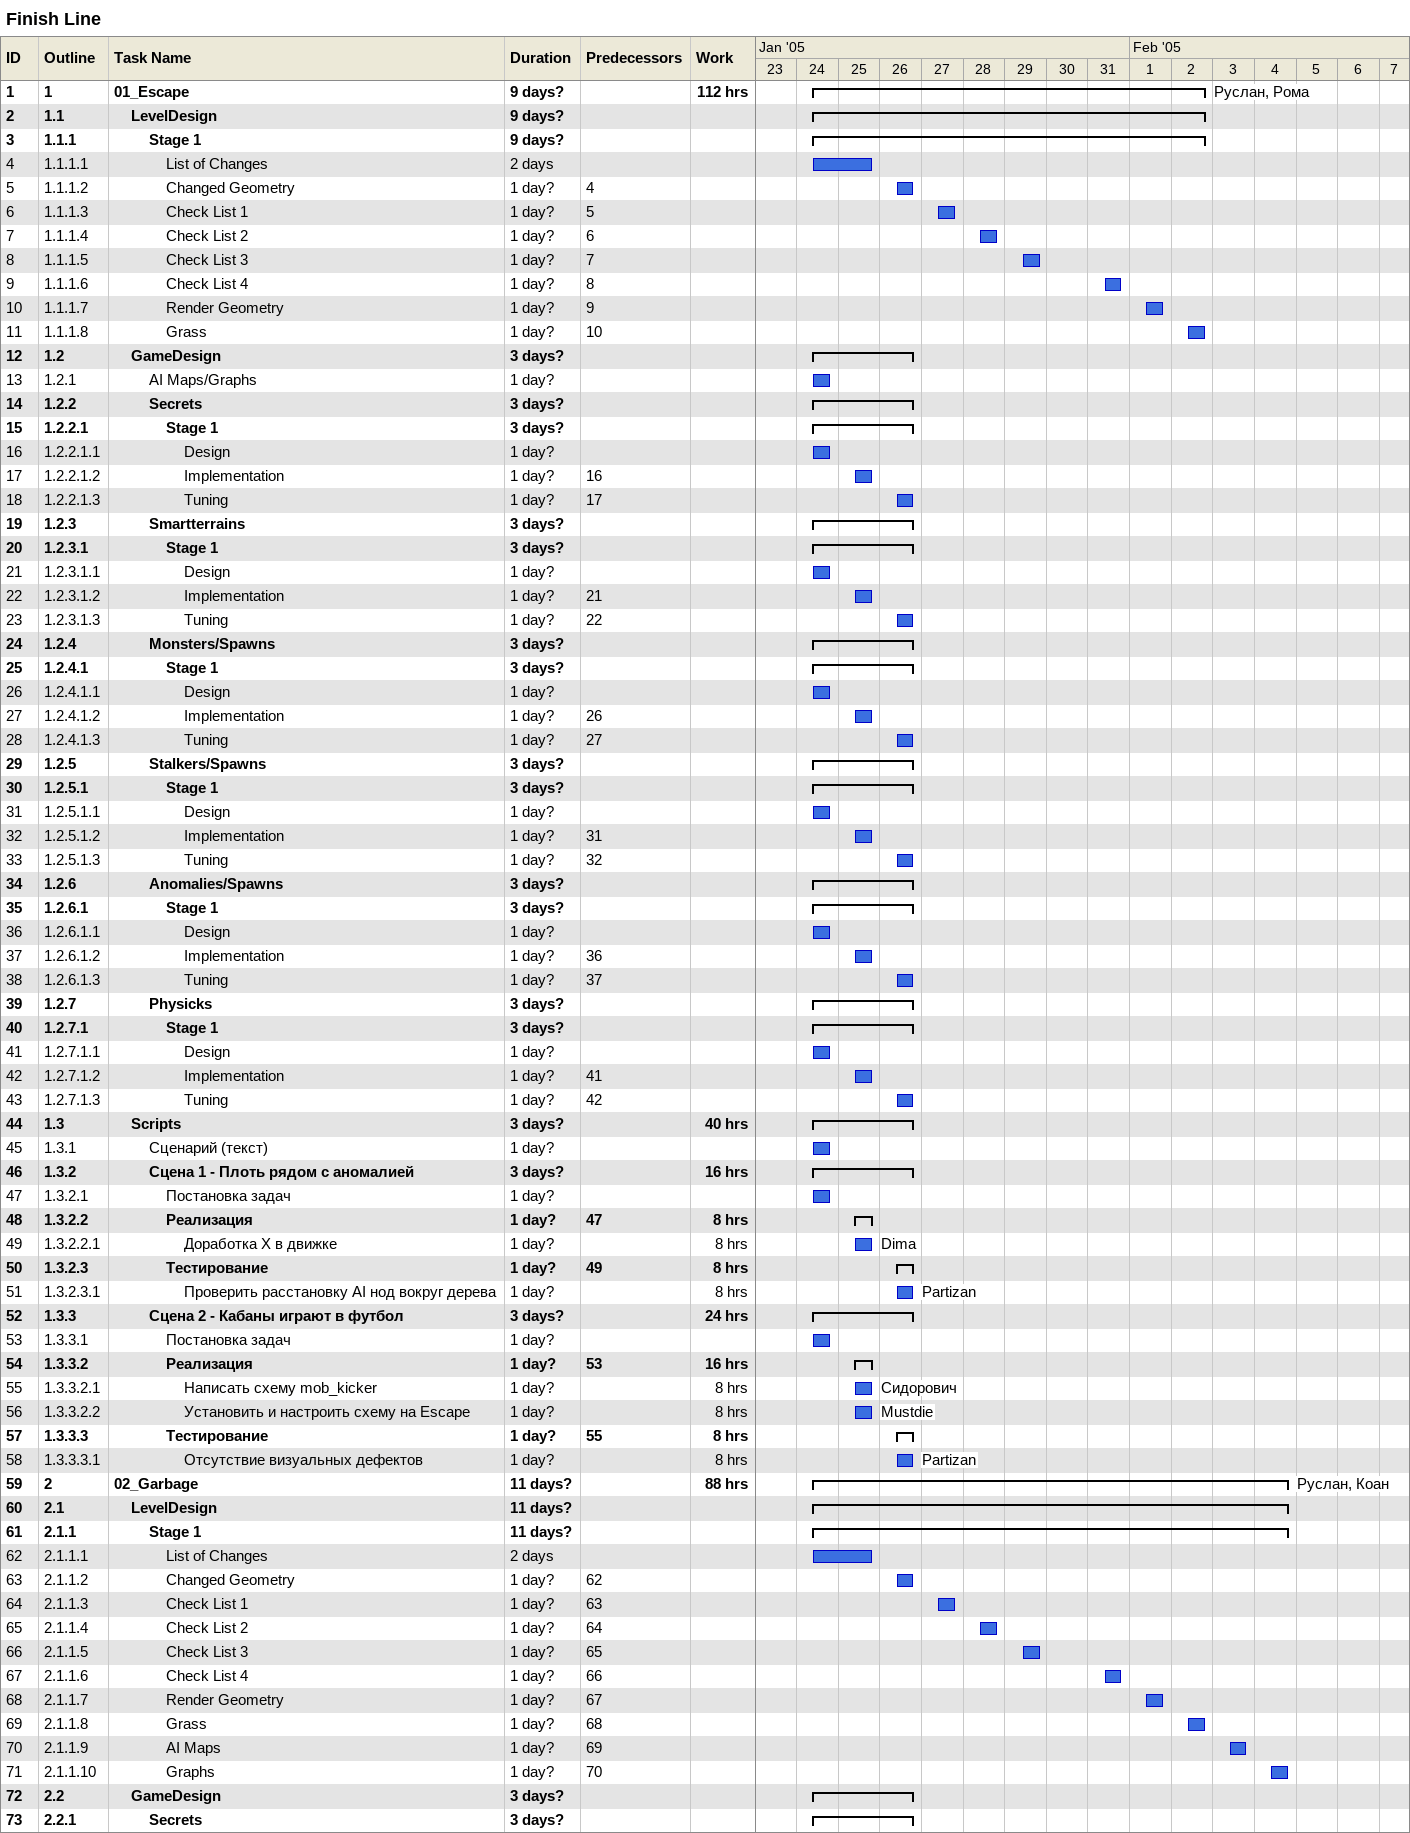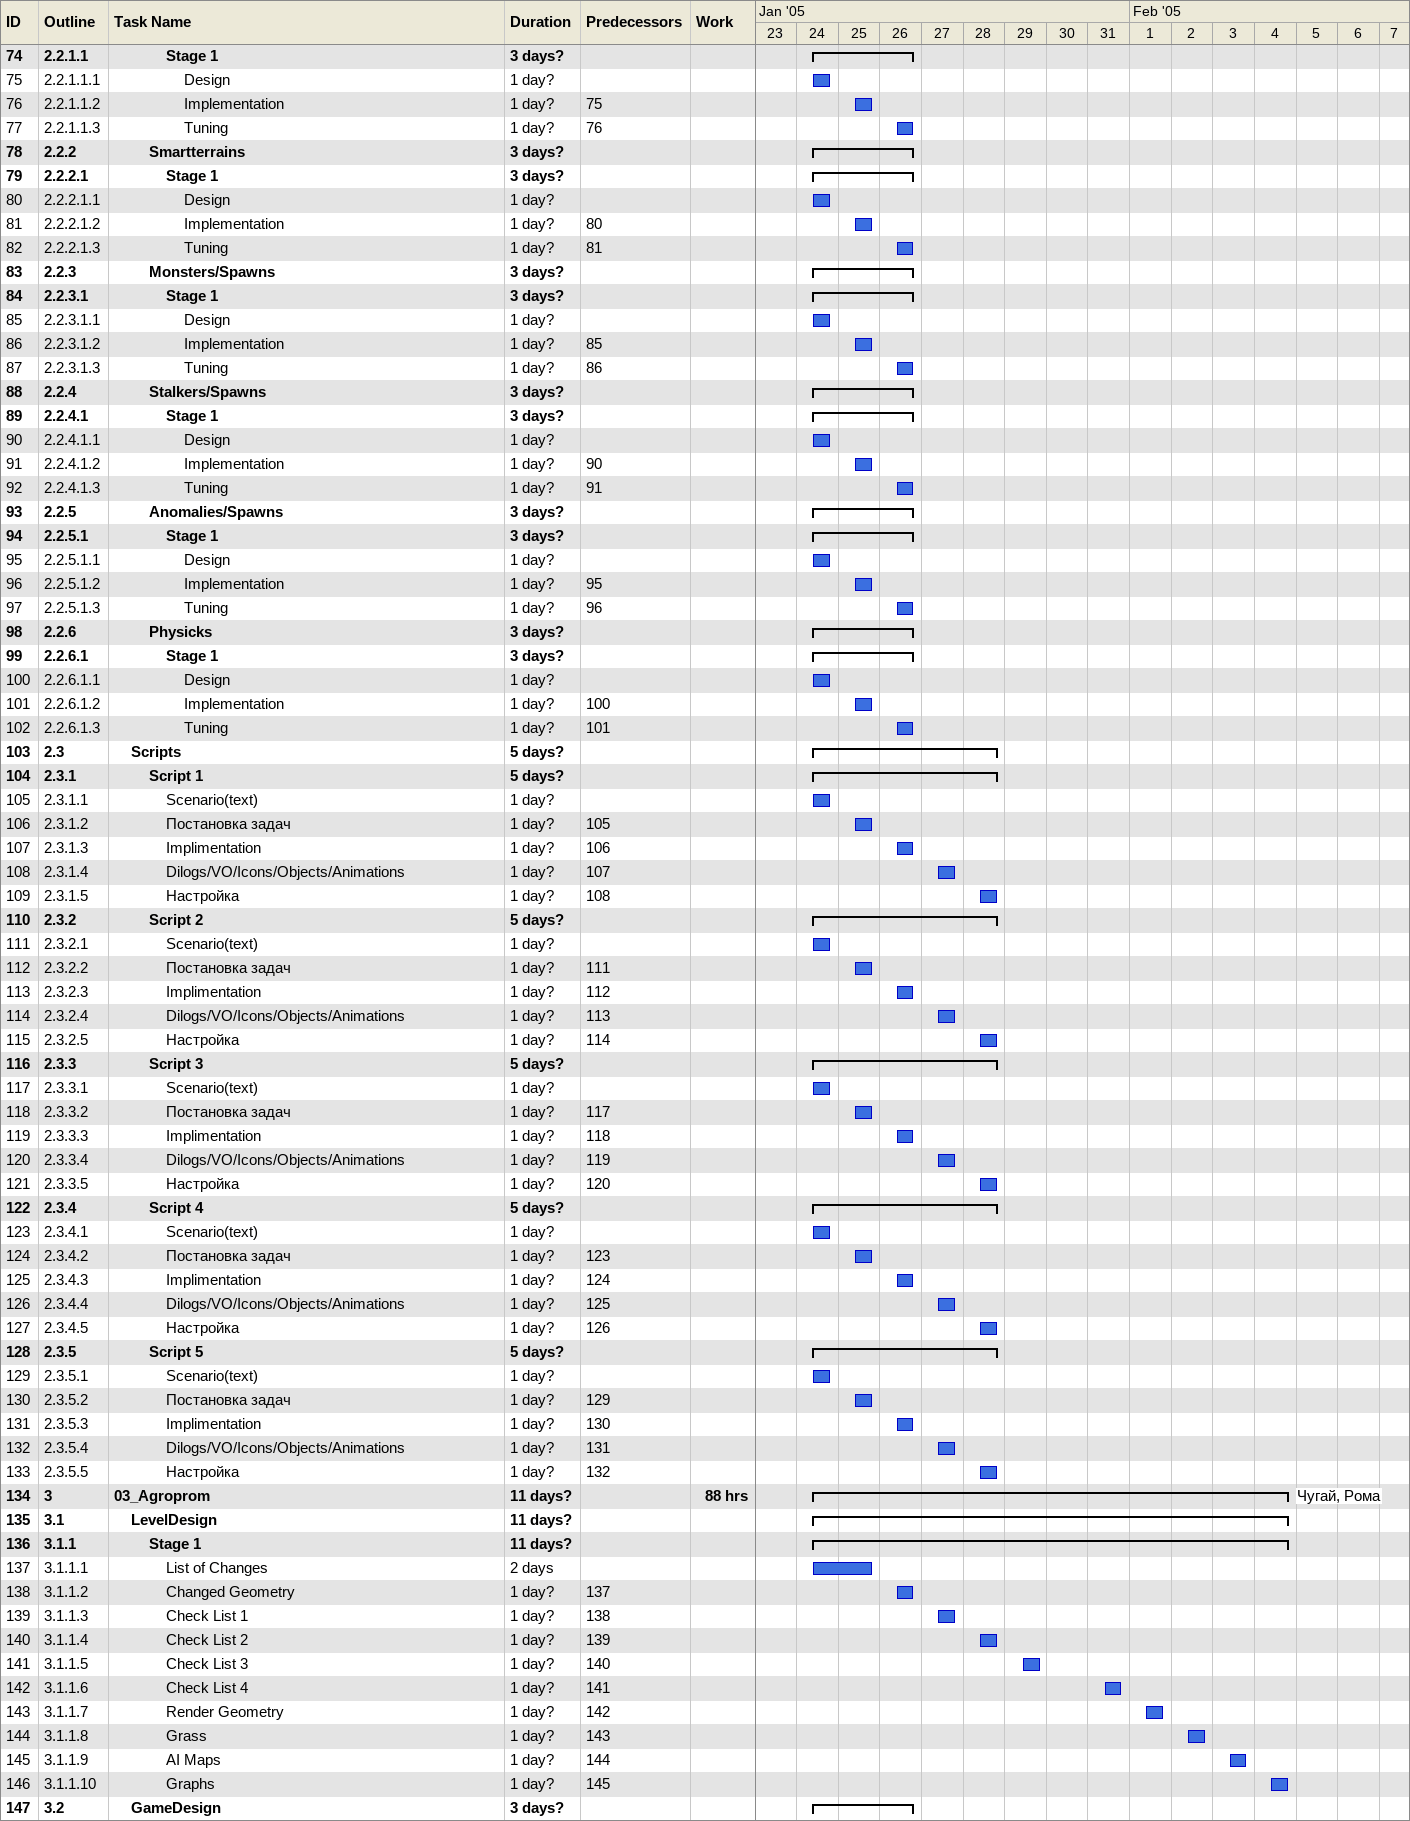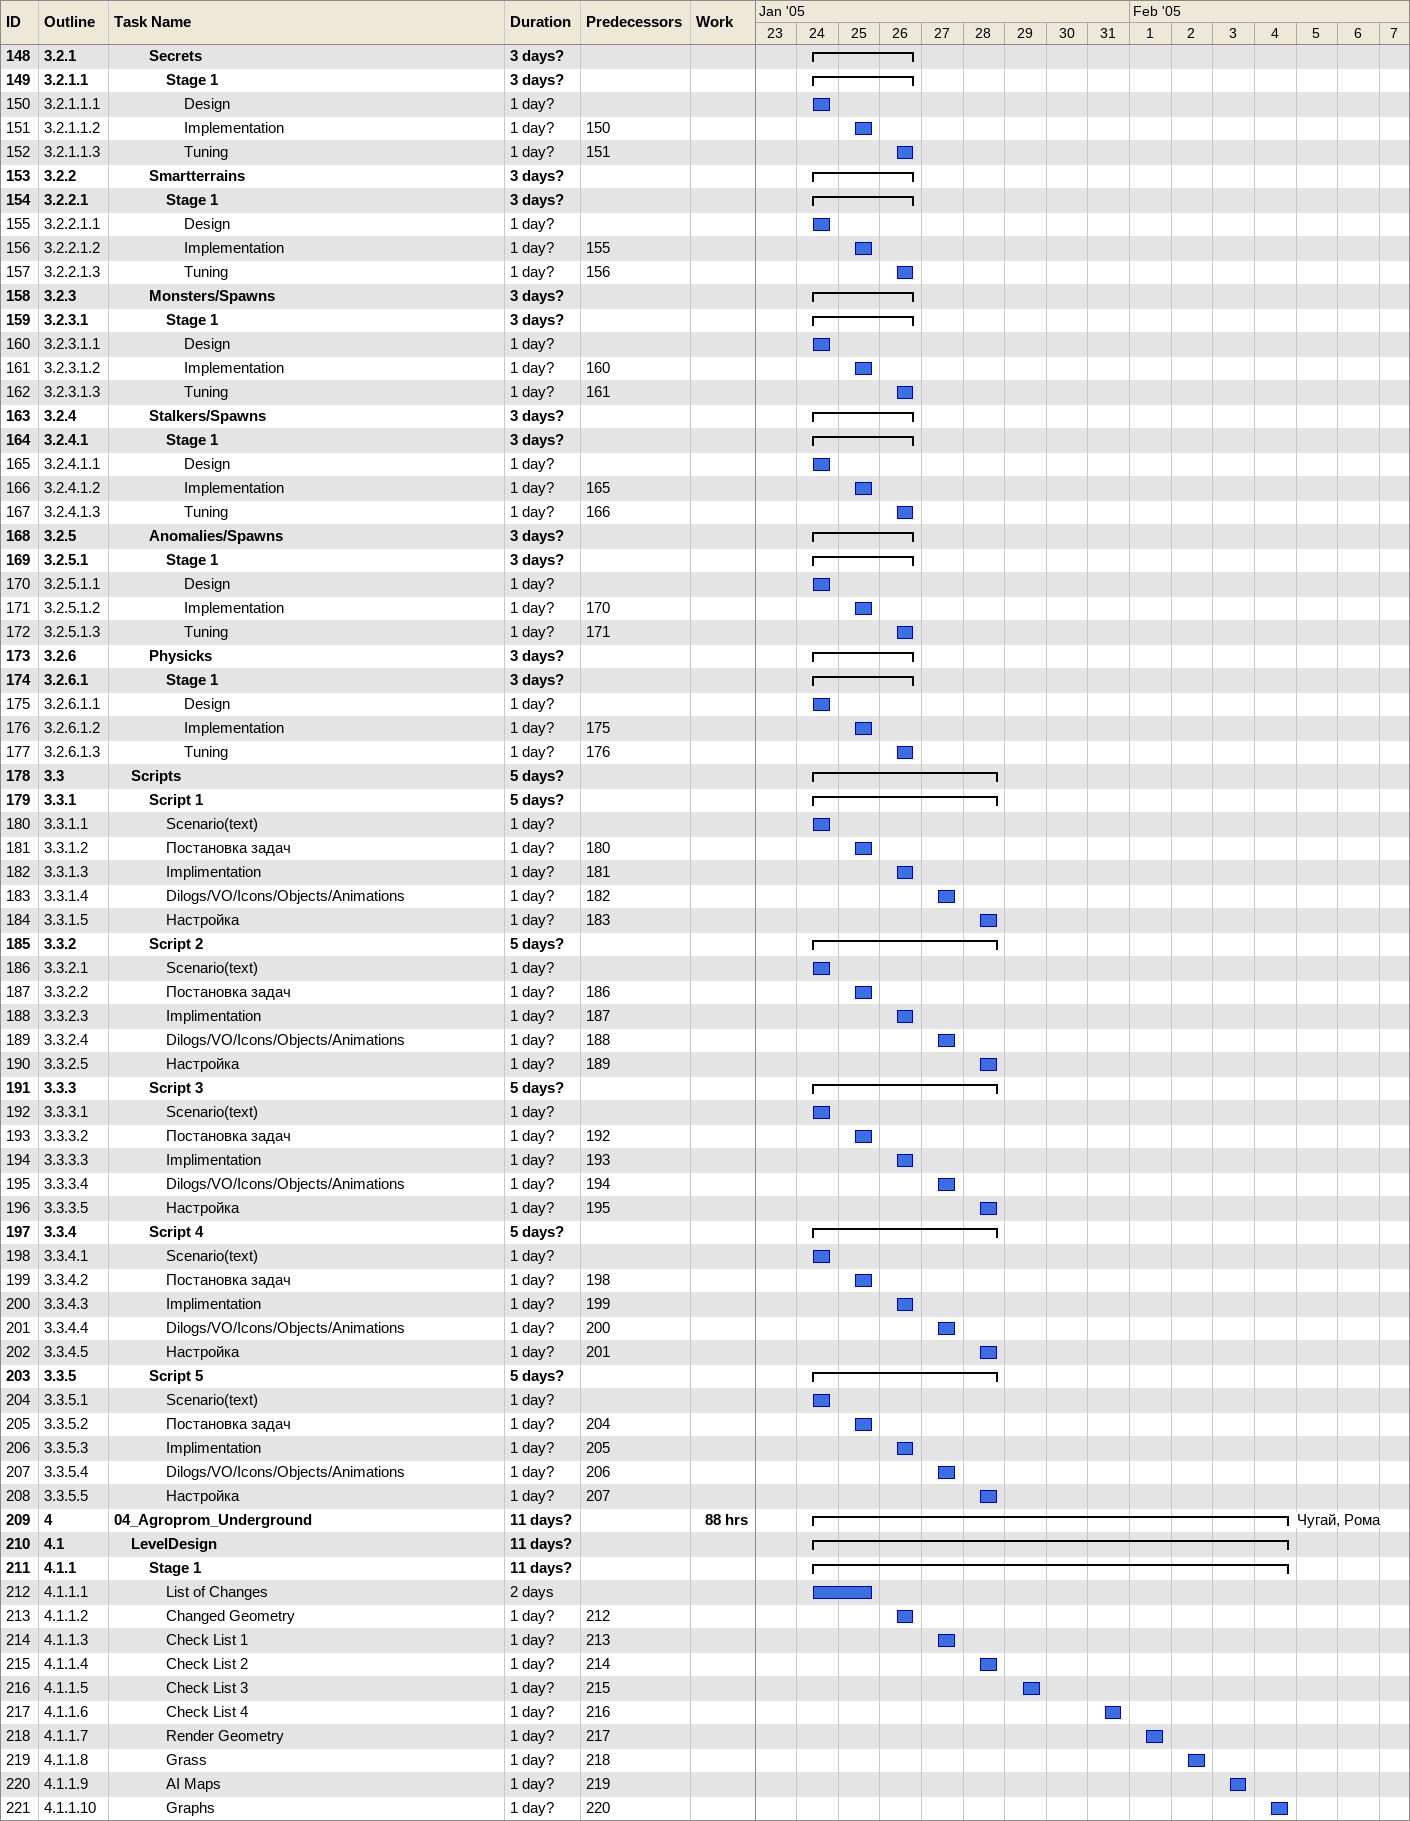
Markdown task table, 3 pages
Finish Line

| ID | WBS | Task | Duration | Start | Finish | Predecessors | Resources | Work (h) |
|---|---|---|---|---|---|---|---|---|
| 1 | 1 | **01_Escape** | 9d? | 2005-01-24 | 2005-02-02 |  | Руслан, Рома | 112 |
| 2 | 1.1 | **LevelDesign** | 9d? | 2005-01-24 | 2005-02-02 |  |  |  |
| 3 | 1.1.1 | **Stage 1** | 9d? | 2005-01-24 | 2005-02-02 |  |  |  |
| 4 | 1.1.1.1 | List of Changes | 2d | 2005-01-24 | 2005-01-25 |  |  |  |
| 5 | 1.1.1.2 | Changed Geometry | 1d? | 2005-01-26 | 2005-01-26 | 4 |  |  |
| 6 | 1.1.1.3 | Check List 1 | 1d? | 2005-01-27 | 2005-01-27 | 5 |  |  |
| 7 | 1.1.1.4 | Check List 2 | 1d? | 2005-01-28 | 2005-01-28 | 6 |  |  |
| 8 | 1.1.1.5 | Check List 3 | 1d? | 2005-01-29 | 2005-01-29 | 7 |  |  |
| 9 | 1.1.1.6 | Check List 4 | 1d? | 2005-01-31 | 2005-01-31 | 8 |  |  |
| 10 | 1.1.1.7 | Render Geometry | 1d? | 2005-02-01 | 2005-02-01 | 9 |  |  |
| 11 | 1.1.1.8 | Grass | 1d? | 2005-02-02 | 2005-02-02 | 10 |  |  |
| 12 | 1.2 | **GameDesign** | 3d? | 2005-01-24 | 2005-01-26 |  |  |  |
| 13 | 1.2.1 | AI Maps/Graphs | 1d? | 2005-01-24 | 2005-01-24 |  |  |  |
| 14 | 1.2.2 | **Secrets** | 3d? | 2005-01-24 | 2005-01-26 |  |  |  |
| 15 | 1.2.2.1 | **Stage 1** | 3d? | 2005-01-24 | 2005-01-26 |  |  |  |
| 16 | 1.2.2.1.1 | Design | 1d? | 2005-01-24 | 2005-01-24 |  |  |  |
| 17 | 1.2.2.1.2 | Implementation | 1d? | 2005-01-25 | 2005-01-25 | 16 |  |  |
| 18 | 1.2.2.1.3 | Tuning | 1d? | 2005-01-26 | 2005-01-26 | 17 |  |  |
| 19 | 1.2.3 | **Smartterrains** | 3d? | 2005-01-24 | 2005-01-26 |  |  |  |
| 20 | 1.2.3.1 | **Stage 1** | 3d? | 2005-01-24 | 2005-01-26 |  |  |  |
| 21 | 1.2.3.1.1 | Design | 1d? | 2005-01-24 | 2005-01-24 |  |  |  |
| 22 | 1.2.3.1.2 | Implementation | 1d? | 2005-01-25 | 2005-01-25 | 21 |  |  |
| 23 | 1.2.3.1.3 | Tuning | 1d? | 2005-01-26 | 2005-01-26 | 22 |  |  |
| 24 | 1.2.4 | **Monsters/Spawns** | 3d? | 2005-01-24 | 2005-01-26 |  |  |  |
| 25 | 1.2.4.1 | **Stage 1** | 3d? | 2005-01-24 | 2005-01-26 |  |  |  |
| 26 | 1.2.4.1.1 | Design | 1d? | 2005-01-24 | 2005-01-24 |  |  |  |
| 27 | 1.2.4.1.2 | Implementation | 1d? | 2005-01-25 | 2005-01-25 | 26 |  |  |
| 28 | 1.2.4.1.3 | Tuning | 1d? | 2005-01-26 | 2005-01-26 | 27 |  |  |
| 29 | 1.2.5 | **Stalkers/Spawns** | 3d? | 2005-01-24 | 2005-01-26 |  |  |  |
| 30 | 1.2.5.1 | **Stage 1** | 3d? | 2005-01-24 | 2005-01-26 |  |  |  |
| 31 | 1.2.5.1.1 | Design | 1d? | 2005-01-24 | 2005-01-24 |  |  |  |
| 32 | 1.2.5.1.2 | Implementation | 1d? | 2005-01-25 | 2005-01-25 | 31 |  |  |
| 33 | 1.2.5.1.3 | Tuning | 1d? | 2005-01-26 | 2005-01-26 | 32 |  |  |
| 34 | 1.2.6 | **Anomalies/Spawns** | 3d? | 2005-01-24 | 2005-01-26 |  |  |  |
| 35 | 1.2.6.1 | **Stage 1** | 3d? | 2005-01-24 | 2005-01-26 |  |  |  |
| 36 | 1.2.6.1.1 | Design | 1d? | 2005-01-24 | 2005-01-24 |  |  |  |
| 37 | 1.2.6.1.2 | Implementation | 1d? | 2005-01-25 | 2005-01-25 | 36 |  |  |
| 38 | 1.2.6.1.3 | Tuning | 1d? | 2005-01-26 | 2005-01-26 | 37 |  |  |
| 39 | 1.2.7 | **Physicks** | 3d? | 2005-01-24 | 2005-01-26 |  |  |  |
| 40 | 1.2.7.1 | **Stage 1** | 3d? | 2005-01-24 | 2005-01-26 |  |  |  |
| 41 | 1.2.7.1.1 | Design | 1d? | 2005-01-24 | 2005-01-24 |  |  |  |
| 42 | 1.2.7.1.2 | Implementation | 1d? | 2005-01-25 | 2005-01-25 | 41 |  |  |
| 43 | 1.2.7.1.3 | Tuning | 1d? | 2005-01-26 | 2005-01-26 | 42 |  |  |
| 44 | 1.3 | **Scripts** | 3d? | 2005-01-24 | 2005-01-26 |  |  | 40 |
| 45 | 1.3.1 | Сценарий (текст) | 1d? | 2005-01-24 | 2005-01-24 |  |  |  |
| 46 | 1.3.2 | **Сцена 1 - Плоть рядом с аномалией** | 3d? | 2005-01-24 | 2005-01-26 |  |  | 16 |
| 47 | 1.3.2.1 | Постановка задач | 1d? | 2005-01-24 | 2005-01-24 |  |  |  |
| 48 | 1.3.2.2 | **Реализация** | 1d? | 2005-01-25 | 2005-01-25 | 47 |  | 8 |
| 49 | 1.3.2.2.1 | Доработка X в движке | 1d? | 2005-01-25 | 2005-01-25 |  | Dima | 8 |
| 50 | 1.3.2.3 | **Тестирование** | 1d? | 2005-01-26 | 2005-01-26 | 49 |  | 8 |
| 51 | 1.3.2.3.1 | Проверить расстановку AI нод вокруг дерева | 1d? | 2005-01-26 | 2005-01-26 |  | Partizan | 8 |
| 52 | 1.3.3 | **Сцена 2 - Кабаны играют в футбол** | 3d? | 2005-01-24 | 2005-01-26 |  |  | 24 |
| 53 | 1.3.3.1 | Постановка задач | 1d? | 2005-01-24 | 2005-01-24 |  |  |  |
| 54 | 1.3.3.2 | **Реализация** | 1d? | 2005-01-25 | 2005-01-25 | 53 |  | 16 |
| 55 | 1.3.3.2.1 | Написать схему mob_kicker | 1d? | 2005-01-25 | 2005-01-25 |  | Сидорович | 8 |
| 56 | 1.3.3.2.2 | Установить и настроить схему на Escape | 1d? | 2005-01-25 | 2005-01-25 |  | Mustdie | 8 |
| 57 | 1.3.3.3 | **Тестирование** | 1d? | 2005-01-26 | 2005-01-26 | 55 |  | 8 |
| 58 | 1.3.3.3.1 | Отсутствие визуальных дефектов | 1d? | 2005-01-26 | 2005-01-26 |  | Partizan | 8 |
| 59 | 2 | **02_Garbage** | 11d? | 2005-01-24 | 2005-02-04 |  | Руслан, Коан | 88 |
| 60 | 2.1 | **LevelDesign** | 11d? | 2005-01-24 | 2005-02-04 |  |  |  |
| 61 | 2.1.1 | **Stage 1** | 11d? | 2005-01-24 | 2005-02-04 |  |  |  |
| 62 | 2.1.1.1 | List of Changes | 2d | 2005-01-24 | 2005-01-25 |  |  |  |
| 63 | 2.1.1.2 | Changed Geometry | 1d? | 2005-01-26 | 2005-01-26 | 62 |  |  |
| 64 | 2.1.1.3 | Check List 1 | 1d? | 2005-01-27 | 2005-01-27 | 63 |  |  |
| 65 | 2.1.1.4 | Check List 2 | 1d? | 2005-01-28 | 2005-01-28 | 64 |  |  |
| 66 | 2.1.1.5 | Check List 3 | 1d? | 2005-01-29 | 2005-01-29 | 65 |  |  |
| 67 | 2.1.1.6 | Check List 4 | 1d? | 2005-01-31 | 2005-01-31 | 66 |  |  |
| 68 | 2.1.1.7 | Render Geometry | 1d? | 2005-02-01 | 2005-02-01 | 67 |  |  |
| 69 | 2.1.1.8 | Grass | 1d? | 2005-02-02 | 2005-02-02 | 68 |  |  |
| 70 | 2.1.1.9 | AI Maps | 1d? | 2005-02-03 | 2005-02-03 | 69 |  |  |
| 71 | 2.1.1.10 | Graphs | 1d? | 2005-02-04 | 2005-02-04 | 70 |  |  |
| 72 | 2.2 | **GameDesign** | 3d? | 2005-01-24 | 2005-01-26 |  |  |  |
| 73 | 2.2.1 | **Secrets** | 3d? | 2005-01-24 | 2005-01-26 |  |  |  |
| 74 | 2.2.1.1 | **Stage 1** | 3d? | 2005-01-24 | 2005-01-26 |  |  |  |
| 75 | 2.2.1.1.1 | Design | 1d? | 2005-01-24 | 2005-01-24 |  |  |  |
| 76 | 2.2.1.1.2 | Implementation | 1d? | 2005-01-25 | 2005-01-25 | 75 |  |  |
| 77 | 2.2.1.1.3 | Tuning | 1d? | 2005-01-26 | 2005-01-26 | 76 |  |  |
| 78 | 2.2.2 | **Smartterrains** | 3d? | 2005-01-24 | 2005-01-26 |  |  |  |
| 79 | 2.2.2.1 | **Stage 1** | 3d? | 2005-01-24 | 2005-01-26 |  |  |  |
| 80 | 2.2.2.1.1 | Design | 1d? | 2005-01-24 | 2005-01-24 |  |  |  |
| 81 | 2.2.2.1.2 | Implementation | 1d? | 2005-01-25 | 2005-01-25 | 80 |  |  |
| 82 | 2.2.2.1.3 | Tuning | 1d? | 2005-01-26 | 2005-01-26 | 81 |  |  |
| 83 | 2.2.3 | **Monsters/Spawns** | 3d? | 2005-01-24 | 2005-01-26 |  |  |  |
| 84 | 2.2.3.1 | **Stage 1** | 3d? | 2005-01-24 | 2005-01-26 |  |  |  |
| 85 | 2.2.3.1.1 | Design | 1d? | 2005-01-24 | 2005-01-24 |  |  |  |
| 86 | 2.2.3.1.2 | Implementation | 1d? | 2005-01-25 | 2005-01-25 | 85 |  |  |
| 87 | 2.2.3.1.3 | Tuning | 1d? | 2005-01-26 | 2005-01-26 | 86 |  |  |
| 88 | 2.2.4 | **Stalkers/Spawns** | 3d? | 2005-01-24 | 2005-01-26 |  |  |  |
| 89 | 2.2.4.1 | **Stage 1** | 3d? | 2005-01-24 | 2005-01-26 |  |  |  |
| 90 | 2.2.4.1.1 | Design | 1d? | 2005-01-24 | 2005-01-24 |  |  |  |
| 91 | 2.2.4.1.2 | Implementation | 1d? | 2005-01-25 | 2005-01-25 | 90 |  |  |
| 92 | 2.2.4.1.3 | Tuning | 1d? | 2005-01-26 | 2005-01-26 | 91 |  |  |
| 93 | 2.2.5 | **Anomalies/Spawns** | 3d? | 2005-01-24 | 2005-01-26 |  |  |  |
| 94 | 2.2.5.1 | **Stage 1** | 3d? | 2005-01-24 | 2005-01-26 |  |  |  |
| 95 | 2.2.5.1.1 | Design | 1d? | 2005-01-24 | 2005-01-24 |  |  |  |
| 96 | 2.2.5.1.2 | Implementation | 1d? | 2005-01-25 | 2005-01-25 | 95 |  |  |
| 97 | 2.2.5.1.3 | Tuning | 1d? | 2005-01-26 | 2005-01-26 | 96 |  |  |
| 98 | 2.2.6 | **Physicks** | 3d? | 2005-01-24 | 2005-01-26 |  |  |  |
| 99 | 2.2.6.1 | **Stage 1** | 3d? | 2005-01-24 | 2005-01-26 |  |  |  |
| 100 | 2.2.6.1.1 | Design | 1d? | 2005-01-24 | 2005-01-24 |  |  |  |
| 101 | 2.2.6.1.2 | Implementation | 1d? | 2005-01-25 | 2005-01-25 | 100 |  |  |
| 102 | 2.2.6.1.3 | Tuning | 1d? | 2005-01-26 | 2005-01-26 | 101 |  |  |
| 103 | 2.3 | **Scripts** | 5d? | 2005-01-24 | 2005-01-28 |  |  |  |
| 104 | 2.3.1 | **Script 1** | 5d? | 2005-01-24 | 2005-01-28 |  |  |  |
| 105 | 2.3.1.1 | Scenario(text) | 1d? | 2005-01-24 | 2005-01-24 |  |  |  |
| 106 | 2.3.1.2 | Постановка задач | 1d? | 2005-01-25 | 2005-01-25 | 105 |  |  |
| 107 | 2.3.1.3 | Implimentation | 1d? | 2005-01-26 | 2005-01-26 | 106 |  |  |
| 108 | 2.3.1.4 | Dilogs/VO/Icons/Objects/Animations | 1d? | 2005-01-27 | 2005-01-27 | 107 |  |  |
| 109 | 2.3.1.5 | Настройка | 1d? | 2005-01-28 | 2005-01-28 | 108 |  |  |
| 110 | 2.3.2 | **Script 2** | 5d? | 2005-01-24 | 2005-01-28 |  |  |  |
| 111 | 2.3.2.1 | Scenario(text) | 1d? | 2005-01-24 | 2005-01-24 |  |  |  |
| 112 | 2.3.2.2 | Постановка задач | 1d? | 2005-01-25 | 2005-01-25 | 111 |  |  |
| 113 | 2.3.2.3 | Implimentation | 1d? | 2005-01-26 | 2005-01-26 | 112 |  |  |
| 114 | 2.3.2.4 | Dilogs/VO/Icons/Objects/Animations | 1d? | 2005-01-27 | 2005-01-27 | 113 |  |  |
| 115 | 2.3.2.5 | Настройка | 1d? | 2005-01-28 | 2005-01-28 | 114 |  |  |
| 116 | 2.3.3 | **Script 3** | 5d? | 2005-01-24 | 2005-01-28 |  |  |  |
| 117 | 2.3.3.1 | Scenario(text) | 1d? | 2005-01-24 | 2005-01-24 |  |  |  |
| 118 | 2.3.3.2 | Постановка задач | 1d? | 2005-01-25 | 2005-01-25 | 117 |  |  |
| 119 | 2.3.3.3 | Implimentation | 1d? | 2005-01-26 | 2005-01-26 | 118 |  |  |
| 120 | 2.3.3.4 | Dilogs/VO/Icons/Objects/Animations | 1d? | 2005-01-27 | 2005-01-27 | 119 |  |  |
| 121 | 2.3.3.5 | Настройка | 1d? | 2005-01-28 | 2005-01-28 | 120 |  |  |
| 122 | 2.3.4 | **Script 4** | 5d? | 2005-01-24 | 2005-01-28 |  |  |  |
| 123 | 2.3.4.1 | Scenario(text) | 1d? | 2005-01-24 | 2005-01-24 |  |  |  |
| 124 | 2.3.4.2 | Постановка задач | 1d? | 2005-01-25 | 2005-01-25 | 123 |  |  |
| 125 | 2.3.4.3 | Implimentation | 1d? | 2005-01-26 | 2005-01-26 | 124 |  |  |
| 126 | 2.3.4.4 | Dilogs/VO/Icons/Objects/Animations | 1d? | 2005-01-27 | 2005-01-27 | 125 |  |  |
| 127 | 2.3.4.5 | Настройка | 1d? | 2005-01-28 | 2005-01-28 | 126 |  |  |
| 128 | 2.3.5 | **Script 5** | 5d? | 2005-01-24 | 2005-01-28 |  |  |  |
| 129 | 2.3.5.1 | Scenario(text) | 1d? | 2005-01-24 | 2005-01-24 |  |  |  |
| 130 | 2.3.5.2 | Постановка задач | 1d? | 2005-01-25 | 2005-01-25 | 129 |  |  |
| 131 | 2.3.5.3 | Implimentation | 1d? | 2005-01-26 | 2005-01-26 | 130 |  |  |
| 132 | 2.3.5.4 | Dilogs/VO/Icons/Objects/Animations | 1d? | 2005-01-27 | 2005-01-27 | 131 |  |  |
| 133 | 2.3.5.5 | Настройка | 1d? | 2005-01-28 | 2005-01-28 | 132 |  |  |
| 134 | 3 | **03_Agroprom** | 11d? | 2005-01-24 | 2005-02-04 |  | Чугай, Рома | 88 |
| 135 | 3.1 | **LevelDesign** | 11d? | 2005-01-24 | 2005-02-04 |  |  |  |
| 136 | 3.1.1 | **Stage 1** | 11d? | 2005-01-24 | 2005-02-04 |  |  |  |
| 137 | 3.1.1.1 | List of Changes | 2d | 2005-01-24 | 2005-01-25 |  |  |  |
| 138 | 3.1.1.2 | Changed Geometry | 1d? | 2005-01-26 | 2005-01-26 | 137 |  |  |
| 139 | 3.1.1.3 | Check List 1 | 1d? | 2005-01-27 | 2005-01-27 | 138 |  |  |
| 140 | 3.1.1.4 | Check List 2 | 1d? | 2005-01-28 | 2005-01-28 | 139 |  |  |
| 141 | 3.1.1.5 | Check List 3 | 1d? | 2005-01-29 | 2005-01-29 | 140 |  |  |
| 142 | 3.1.1.6 | Check List 4 | 1d? | 2005-01-31 | 2005-01-31 | 141 |  |  |
| 143 | 3.1.1.7 | Render Geometry | 1d? | 2005-02-01 | 2005-02-01 | 142 |  |  |
| 144 | 3.1.1.8 | Grass | 1d? | 2005-02-02 | 2005-02-02 | 143 |  |  |
| 145 | 3.1.1.9 | AI Maps | 1d? | 2005-02-03 | 2005-02-03 | 144 |  |  |
| 146 | 3.1.1.10 | Graphs | 1d? | 2005-02-04 | 2005-02-04 | 145 |  |  |
| 147 | 3.2 | **GameDesign** | 3d? | 2005-01-24 | 2005-01-26 |  |  |  |
| 148 | 3.2.1 | **Secrets** | 3d? | 2005-01-24 | 2005-01-26 |  |  |  |
| 149 | 3.2.1.1 | **Stage 1** | 3d? | 2005-01-24 | 2005-01-26 |  |  |  |
| 150 | 3.2.1.1.1 | Design | 1d? | 2005-01-24 | 2005-01-24 |  |  |  |
| 151 | 3.2.1.1.2 | Implementation | 1d? | 2005-01-25 | 2005-01-25 | 150 |  |  |
| 152 | 3.2.1.1.3 | Tuning | 1d? | 2005-01-26 | 2005-01-26 | 151 |  |  |
| 153 | 3.2.2 | **Smartterrains** | 3d? | 2005-01-24 | 2005-01-26 |  |  |  |
| 154 | 3.2.2.1 | **Stage 1** | 3d? | 2005-01-24 | 2005-01-26 |  |  |  |
| 155 | 3.2.2.1.1 | Design | 1d? | 2005-01-24 | 2005-01-24 |  |  |  |
| 156 | 3.2.2.1.2 | Implementation | 1d? | 2005-01-25 | 2005-01-25 | 155 |  |  |
| 157 | 3.2.2.1.3 | Tuning | 1d? | 2005-01-26 | 2005-01-26 | 156 |  |  |
| 158 | 3.2.3 | **Monsters/Spawns** | 3d? | 2005-01-24 | 2005-01-26 |  |  |  |
| 159 | 3.2.3.1 | **Stage 1** | 3d? | 2005-01-24 | 2005-01-26 |  |  |  |
| 160 | 3.2.3.1.1 | Design | 1d? | 2005-01-24 | 2005-01-24 |  |  |  |
| 161 | 3.2.3.1.2 | Implementation | 1d? | 2005-01-25 | 2005-01-25 | 160 |  |  |
| 162 | 3.2.3.1.3 | Tuning | 1d? | 2005-01-26 | 2005-01-26 | 161 |  |  |
| 163 | 3.2.4 | **Stalkers/Spawns** | 3d? | 2005-01-24 | 2005-01-26 |  |  |  |
| 164 | 3.2.4.1 | **Stage 1** | 3d? | 2005-01-24 | 2005-01-26 |  |  |  |
| 165 | 3.2.4.1.1 | Design | 1d? | 2005-01-24 | 2005-01-24 |  |  |  |
| 166 | 3.2.4.1.2 | Implementation | 1d? | 2005-01-25 | 2005-01-25 | 165 |  |  |
| 167 | 3.2.4.1.3 | Tuning | 1d? | 2005-01-26 | 2005-01-26 | 166 |  |  |
| 168 | 3.2.5 | **Anomalies/Spawns** | 3d? | 2005-01-24 | 2005-01-26 |  |  |  |
| 169 | 3.2.5.1 | **Stage 1** | 3d? | 2005-01-24 | 2005-01-26 |  |  |  |
| 170 | 3.2.5.1.1 | Design | 1d? | 2005-01-24 | 2005-01-24 |  |  |  |
| 171 | 3.2.5.1.2 | Implementation | 1d? | 2005-01-25 | 2005-01-25 | 170 |  |  |
| 172 | 3.2.5.1.3 | Tuning | 1d? | 2005-01-26 | 2005-01-26 | 171 |  |  |
| 173 | 3.2.6 | **Physicks** | 3d? | 2005-01-24 | 2005-01-26 |  |  |  |
| 174 | 3.2.6.1 | **Stage 1** | 3d? | 2005-01-24 | 2005-01-26 |  |  |  |
| 175 | 3.2.6.1.1 | Design | 1d? | 2005-01-24 | 2005-01-24 |  |  |  |
| 176 | 3.2.6.1.2 | Implementation | 1d? | 2005-01-25 | 2005-01-25 | 175 |  |  |
| 177 | 3.2.6.1.3 | Tuning | 1d? | 2005-01-26 | 2005-01-26 | 176 |  |  |
| 178 | 3.3 | **Scripts** | 5d? | 2005-01-24 | 2005-01-28 |  |  |  |
| 179 | 3.3.1 | **Script 1** | 5d? | 2005-01-24 | 2005-01-28 |  |  |  |
| 180 | 3.3.1.1 | Scenario(text) | 1d? | 2005-01-24 | 2005-01-24 |  |  |  |
| 181 | 3.3.1.2 | Постановка задач | 1d? | 2005-01-25 | 2005-01-25 | 180 |  |  |
| 182 | 3.3.1.3 | Implimentation | 1d? | 2005-01-26 | 2005-01-26 | 181 |  |  |
| 183 | 3.3.1.4 | Dilogs/VO/Icons/Objects/Animations | 1d? | 2005-01-27 | 2005-01-27 | 182 |  |  |
| 184 | 3.3.1.5 | Настройка | 1d? | 2005-01-28 | 2005-01-28 | 183 |  |  |
| 185 | 3.3.2 | **Script 2** | 5d? | 2005-01-24 | 2005-01-28 |  |  |  |
| 186 | 3.3.2.1 | Scenario(text) | 1d? | 2005-01-24 | 2005-01-24 |  |  |  |
| 187 | 3.3.2.2 | Постановка задач | 1d? | 2005-01-25 | 2005-01-25 | 186 |  |  |
| 188 | 3.3.2.3 | Implimentation | 1d? | 2005-01-26 | 2005-01-26 | 187 |  |  |
| 189 | 3.3.2.4 | Dilogs/VO/Icons/Objects/Animations | 1d? | 2005-01-27 | 2005-01-27 | 188 |  |  |
| 190 | 3.3.2.5 | Настройка | 1d? | 2005-01-28 | 2005-01-28 | 189 |  |  |
| 191 | 3.3.3 | **Script 3** | 5d? | 2005-01-24 | 2005-01-28 |  |  |  |
| 192 | 3.3.3.1 | Scenario(text) | 1d? | 2005-01-24 | 2005-01-24 |  |  |  |
| 193 | 3.3.3.2 | Постановка задач | 1d? | 2005-01-25 | 2005-01-25 | 192 |  |  |
| 194 | 3.3.3.3 | Implimentation | 1d? | 2005-01-26 | 2005-01-26 | 193 |  |  |
| 195 | 3.3.3.4 | Dilogs/VO/Icons/Objects/Animations | 1d? | 2005-01-27 | 2005-01-27 | 194 |  |  |
| 196 | 3.3.3.5 | Настройка | 1d? | 2005-01-28 | 2005-01-28 | 195 |  |  |
| 197 | 3.3.4 | **Script 4** | 5d? | 2005-01-24 | 2005-01-28 |  |  |  |
| 198 | 3.3.4.1 | Scenario(text) | 1d? | 2005-01-24 | 2005-01-24 |  |  |  |
| 199 | 3.3.4.2 | Постановка задач | 1d? | 2005-01-25 | 2005-01-25 | 198 |  |  |
| 200 | 3.3.4.3 | Implimentation | 1d? | 2005-01-26 | 2005-01-26 | 199 |  |  |
| 201 | 3.3.4.4 | Dilogs/VO/Icons/Objects/Animations | 1d? | 2005-01-27 | 2005-01-27 | 200 |  |  |
| 202 | 3.3.4.5 | Настройка | 1d? | 2005-01-28 | 2005-01-28 | 201 |  |  |
| 203 | 3.3.5 | **Script 5** | 5d? | 2005-01-24 | 2005-01-28 |  |  |  |
| 204 | 3.3.5.1 | Scenario(text) | 1d? | 2005-01-24 | 2005-01-24 |  |  |  |
| 205 | 3.3.5.2 | Постановка задач | 1d? | 2005-01-25 | 2005-01-25 | 204 |  |  |
| 206 | 3.3.5.3 | Implimentation | 1d? | 2005-01-26 | 2005-01-26 | 205 |  |  |
| 207 | 3.3.5.4 | Dilogs/VO/Icons/Objects/Animations | 1d? | 2005-01-27 | 2005-01-27 | 206 |  |  |
| 208 | 3.3.5.5 | Настройка | 1d? | 2005-01-28 | 2005-01-28 | 207 |  |  |
| 209 | 4 | **04_Agroprom_Underground** | 11d? | 2005-01-24 | 2005-02-04 |  | Чугай, Рома | 88 |
| 210 | 4.1 | **LevelDesign** | 11d? | 2005-01-24 | 2005-02-04 |  |  |  |
| 211 | 4.1.1 | **Stage 1** | 11d? | 2005-01-24 | 2005-02-04 |  |  |  |
| 212 | 4.1.1.1 | List of Changes | 2d | 2005-01-24 | 2005-01-25 |  |  |  |
| 213 | 4.1.1.2 | Changed Geometry | 1d? | 2005-01-26 | 2005-01-26 | 212 |  |  |
| 214 | 4.1.1.3 | Check List 1 | 1d? | 2005-01-27 | 2005-01-27 | 213 |  |  |
| 215 | 4.1.1.4 | Check List 2 | 1d? | 2005-01-28 | 2005-01-28 | 214 |  |  |
| 216 | 4.1.1.5 | Check List 3 | 1d? | 2005-01-29 | 2005-01-29 | 215 |  |  |
| 217 | 4.1.1.6 | Check List 4 | 1d? | 2005-01-31 | 2005-01-31 | 216 |  |  |
| 218 | 4.1.1.7 | Render Geometry | 1d? | 2005-02-01 | 2005-02-01 | 217 |  |  |
| 219 | 4.1.1.8 | Grass | 1d? | 2005-02-02 | 2005-02-02 | 218 |  |  |
| 220 | 4.1.1.9 | AI Maps | 1d? | 2005-02-03 | 2005-02-03 | 219 |  |  |
| 221 | 4.1.1.10 | Graphs | 1d? | 2005-02-04 | 2005-02-04 | 220 |  |  |
